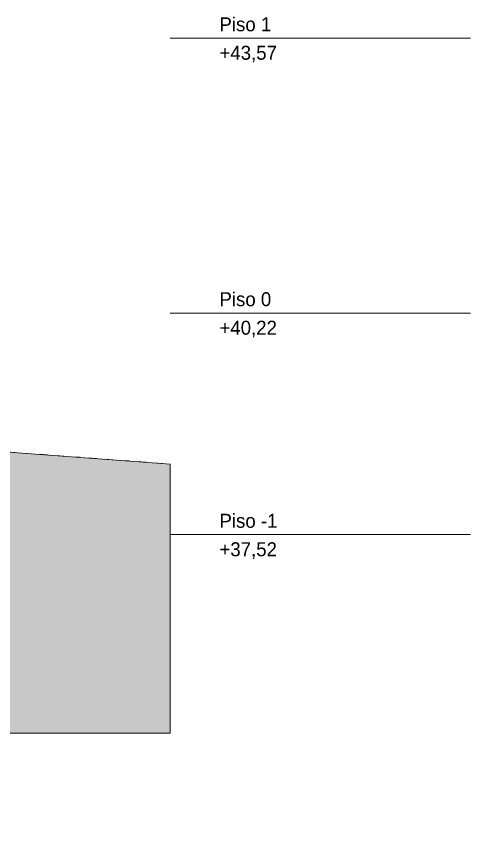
# Model space of a CAD drawing. Header units: metres. Extents: x -111189 to -108577, y -72951 to -72647.
# Drawn here: x -108969.1 to -108963.57, y -72951.18 to -72941.09 of the extents above; entities that cross this region are included whole.
import ezdxf

# ---------------------------------------------------------------- set-up
doc = ezdxf.new("R2010")
doc.units = ezdxf.units.M
doc.header["$MEASUREMENT"] = 0
doc.linetypes.add('Hidden Line', pattern=[0.13, 0.08, -0.05])
doc.layers.add('00 - DESENHO 2D', color=7, linetype='Continuous')
doc.layers.add('02 - ESTRADAS', color=7, linetype='Continuous')
doc.styles.add('ESTILO_GERADO_8', font='')
doc.styles.get('ESTILO_GERADO_8').set_extended_font_data('OPTIAgency-Gothic')

# ---------------------------------------------------------------- blocks, each defined once
blk = doc.blocks.new('D CORTE A_STORY_MARKER', base_point=(-108818.394, -72944.707))
at = {"color": 7, "linetype": 'Continuous', "lineweight": 5}
for p, q in [((-108967.23, -72941.357), (-108967.13, -72941.357)), ((-108967.13, -72941.357), (-108967.03, -72941.357)), ((-108966.83, -72941.357), (-108967.03, -72941.357)), ((-108966.83, -72941.357), (-108966.63, -72941.357)), ((-108963.568, -72941.357), (-108966.63, -72941.357)), ((-108967.23, -72944.707), (-108967.13, -72944.707)), ((-108967.13, -72944.707), (-108967.03, -72944.707)), ((-108966.83, -72944.707), (-108967.03, -72944.707)), ((-108966.83, -72944.707), (-108966.63, -72944.707)), ((-108963.568, -72944.707), (-108966.63, -72944.707)), ((-108967.23, -72947.407), (-108967.13, -72947.407)), ((-108967.13, -72947.407), (-108967.03, -72947.407)), ((-108966.83, -72947.407), (-108967.03, -72947.407)), ((-108966.83, -72947.407), (-108966.63, -72947.407)), ((-108963.568, -72947.407), (-108966.63, -72947.407))]:
    blk.add_line(p, q, dxfattribs=at)
at = {"color": 7, "lineweight": 5, "char_height": 0.17, "attachment_point": 1, "line_spacing_factor": 1.225093, "style": 'ESTILO_GERADO_8'}
for s, insert in [('\\A1;{\\pql;\\pt0;\\fOPTIAgency-Gothic|b0|i0|c0|p0;\\W1.000000;\\fOPTIAgency-Gothic|b0|i0|c0|p0;\\W1.000000;\\fOPTIAgency-Gothic|b0|i0|c0|p0;\\W1.000000;Piso 1\\P\\pql;\\pt0;\\fOPTIAgency-Gothic|b0|i0|c0|p0;\\W1.000000;+43,57}', (-108966.63, -72941.104)), ('\\A1;{\\pql;\\pt0;\\fOPTIAgency-Gothic|b0|i0|c0|p0;\\W1.000000;\\fOPTIAgency-Gothic|b0|i0|c0|p0;\\W1.000000;\\fOPTIAgency-Gothic|b0|i0|c0|p0;\\W1.000000;Piso 0\\P\\pql;\\pt0;\\fOPTIAgency-Gothic|b0|i0|c0|p0;\\W1.000000;+40,22}', (-108966.63, -72944.454)), ('\\A1;{\\pql;\\pt0;\\fOPTIAgency-Gothic|b0|i0|c0|p0;\\W1.000000;\\fOPTIAgency-Gothic|b0|i0|c0|p0;\\W1.000000;\\fOPTIAgency-Gothic|b0|i0|c0|p0;\\W1.000000;Piso -1\\P\\pql;\\pt0;\\fOPTIAgency-Gothic|b0|i0|c0|p0;\\W1.000000;+37,52}', (-108966.63, -72947.154))]:
    blk.add_mtext(s, dxfattribs=dict(at, insert=insert))

msp = doc.modelspace()

# ---------------------------------------------------------------- hatches: boundary and pattern name
at = {"layer": '00 - DESENHO 2D', "linetype": 'Continuous', "lineweight": 13}
msp.add_hatch(color=251, dxfattribs=at).paths.add_polyline_path([(-108990.043, -72951.183), (-108990.043, -72946.007), (-108989.571, -72946.007), (-108989.571, -72948.207), (-108989.401, -72948.207), (-108989.366, -72948.207), (-108989.366, -72947.757), (-108974.641, -72947.757), (-108974.641, -72946.001), (-108973.441, -72946.001), (-108973.441, -72945.877), (-108972.988, -72945.938), (-108972.094, -72946.001), (-108970.845, -72946.147), (-108969.815, -72946.334), (-108969.815, -72946.999), (-108969.615, -72946.999), (-108969.615, -72946.37), (-108969.038, -72946.413), (-108967.23, -72946.547), (-108967.229, -72949.827), (-108969.426, -72949.827), (-108969.615, -72951.183)])

# ---------------------------------------------------------------- linework, layer by layer
at = {"layer": '00 - DESENHO 2D', "color": 7, "linetype": 'Continuous', "lineweight": 20, "flags": 128}
msp.add_lwpolyline([(-108990.043, -72951.183), (-108990.043, -72946.007), (-108989.571, -72946.007), (-108989.571, -72948.207), (-108989.401, -72948.207), (-108989.366, -72948.207), (-108989.366, -72947.757), (-108974.641, -72947.757), (-108974.641, -72946.001), (-108973.441, -72946.001), (-108973.441, -72945.877), (-108972.988, -72945.938), (-108972.094, -72946.001), (-108970.845, -72946.147), (-108969.815, -72946.334), (-108969.815, -72946.999), (-108969.615, -72946.999), (-108969.615, -72946.37), (-108969.038, -72946.413), (-108967.23, -72946.547), (-108967.229, -72949.827), (-108969.426, -72949.827), (-108969.615, -72951.183)], close=True, dxfattribs=at)
at = {"layer": '02 - ESTRADAS', "color": 7, "linetype": 'Hidden Line', "lineweight": 20, "flags": 128}
msp.add_lwpolyline([(-108989.371, -72945.834), (-108987.909, -72945.704), (-108986.235, -72945.671), (-108985.676, -72945.666), (-108984.591, -72945.775), (-108983.667, -72945.833), (-108982.478, -72945.868), (-108981.331, -72945.927), (-108979.517, -72945.958), (-108979.071, -72945.971), (-108978.046, -72945.983), (-108977.18, -72945.997), (-108975.067, -72945.927), (-108973.441, -72945.877), (-108972.988, -72945.938), (-108972.176, -72945.995), (-108970.845, -72946.147), (-108969.615, -72946.37), (-108967.23, -72946.547)], dxfattribs=at)

# ---------------------------------------------------------------- block references
at = {"linetype": 'Continuous', "lineweight": 0}
msp.add_blockref('D CORTE A_STORY_MARKER', (-108818.394, -72944.707), dxfattribs=at)

doc.saveas('drawing.dxf')
